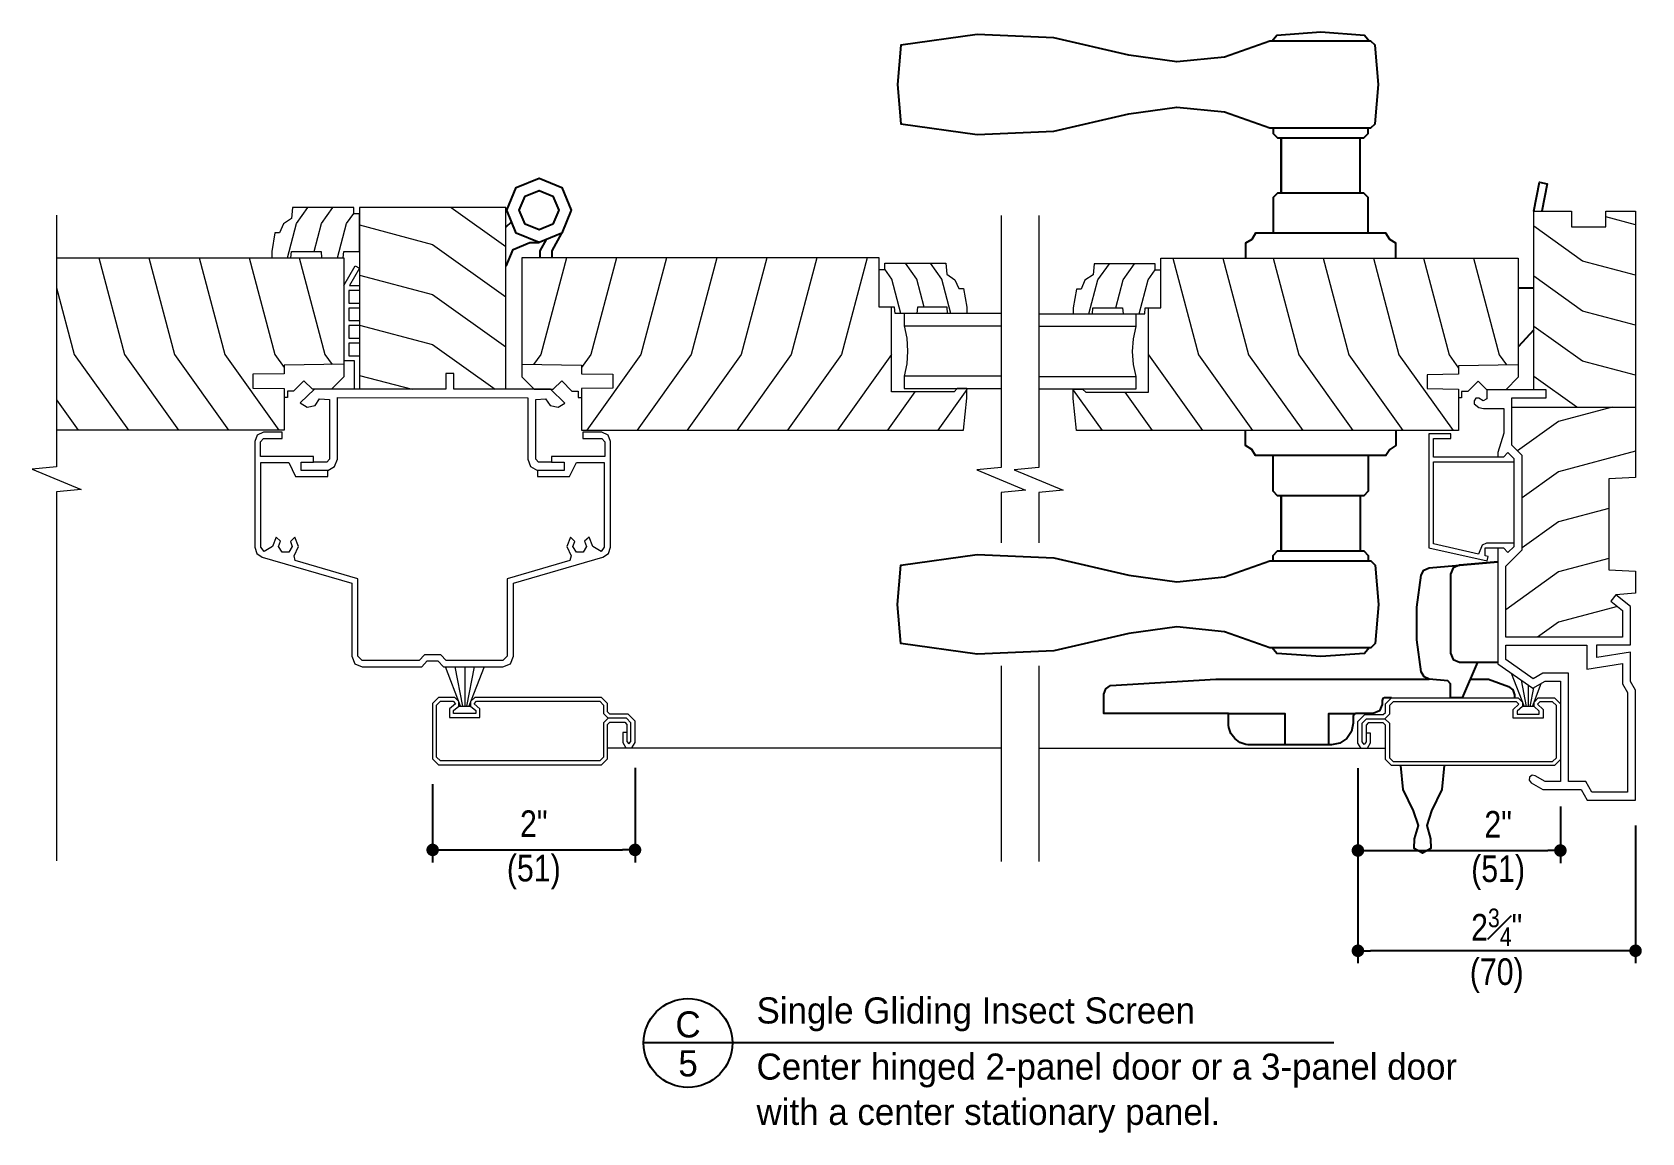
# Model space of a CAD drawing. Extents: x 0 to 323, y 0 to 44.
# Drawn here: x 149.91 to 165.97, y 19.68 to 30.65 of the extents above; entities that cross this region are included whole.
import ezdxf
from ezdxf.enums import TextEntityAlignment as Align

# ---------------------------------------------------------------- set-up
doc = ezdxf.new("R2010")
doc.units = 0
doc.header["$LTSCALE"] = 6
doc.header["$MEASUREMENT"] = 0
doc.layers.get('0').update_dxf_attribs({"linetype": 'CONTINUOUS'})
doc.layers.get('Defpoints').update_dxf_attribs({"linetype": 'CONTINUOUS'})
for name, color, linetype in [('A-ANNO-DIMS', 3, 'CONTINUOUS'), ('A-ANNO-TEXT', 4, 'CONTINUOUS'), ('A-DETL-MBND', 8, 'CONTINUOUS')]:
    doc.layers.add(name, color=color, linetype=linetype)
doc.layers.add('A-DETL-MCUT', color=6, linetype='CONTINUOUS', lineweight=20)
doc.layers.add('A-DETL-PATT', color=8, linetype='CONTINUOUS', lineweight=5)
doc.styles.add('ADF Text', font='FRABK.TTF', dxfattribs={"width": 0.85})
doc.dimstyles.new('ADF 3 inches equals 1 foot', dxfattribs={"dimtxt": 0.265625, "dimasz": 0.125, "dimexe": 0.125, "dimexo": 0.25, "dimgap": 0.03125, "dimtad": 1, "dimdec": 6, "dimzin": 3, "dimdsep": 46, "dimlunit": 4, "dimtxsty": 'ADF Text', "dimblk": 'DOT', "dimcen": 0, "dimclrd": 256, "dimclre": 256, "dimclrt": 256, "dimadec": 0, "dimazin": 0, "dimtfac": 0.7, "dimtdec": 6, "dimtix": 1, "dimtmove": 0, "dimatfit": 0, "dimldrblk": 'DOT', "dimfxl": 0, "dimfrac": 1, "dimtolj": 1, "dimtzin": 4, "dimlwd": -1, "dimlwe": -1, "dimarcsym": 0})

# ---------------------------------------------------------------- blocks, each defined once
blk = doc.blocks.new('200 Series Gliding Screen Stile')
at = {"layer": 'A-DETL-MCUT'}
blk.add_lwpolyline([(-1.939, -0.012), (-1.898, -0.012), (-1.898, -0.114), (-1.929, -0.166), (-1.989, -0.166), (-2.02, -0.114), (-2.02, 0.101), (-1.95, 0.171), (-1.769, 0.171), (-1.746, 0.193), (-1.746, 0.277), (-1.686, 0.337), (-0.42, 0.337), (-0.379, 0.296), (-0.379, 0.25), (-0.431, 0.205), (-0.431, 0.175), (-0.21, 0.175), (-0.21, 0.205), (-0.262, 0.25), (-0.262, 0.296), (-0.221, 0.337), (-0.06, 0.337), (0, 0.277), (0, -0.277), (-0.06, -0.337), (-1.686, -0.337), (-1.746, -0.277), (-1.746, 0.067), (-1.769, 0.09), (-1.917, 0.09), (-1.939, 0.067), (-1.939, -0.102), (-1.959, -0.126), (-1.979, -0.102), (-1.979, 0.084), (-1.933, 0.13), (-1.752, 0.13), (-1.706, 0.084), (-1.706, -0.26), (-1.669, -0.297), (-0.078, -0.297), (-0.04, -0.26), (-0.04, 0.26), (-0.078, 0.298), (-0.204, 0.298), (-0.228, 0.274), (-0.17, 0.223), (-0.17, 0.136), (-0.471, 0.136), (-0.471, 0.223), (-0.413, 0.274), (-0.437, 0.298), (-1.669, 0.298), (-1.706, 0.26), (-1.706, 0.176), (-1.752, 0.13)], dxfattribs=at)
blk = doc.blocks.new('400 Series Shaded Inswing Stile')
at = {"layer": 'A-DETL-MCUT', "color": 145}
for p, q in [((-3.5, 0.632), (-4.469, 0.632)), ((-4.469, 0.132), (-3.5, 0.132))]:
    blk.add_line(p, q, dxfattribs=at)
blk.add_lwpolyline([(-3.375, -0.024), (-3.375, 0.819), (-3.25, 0.819), (-3.25, 1.313), (0.313, 1.313), (0.313, 0.25), (-0.281, 0.24), (-0.281, 0.156), (-0.594, 0.151), (-0.594, 0.012), (-0.281, 0.007), (-0.281, -0.406), (-4.094, -0.406), (-4.125, -0.087), (-4.125, 0.007), (-4.031, 0.007), (-4, -0.024)], close=True, dxfattribs=at)
for points in [[(-4.008, 1.093), (-4.047, 1.005), (-4.094, 1.005), (-4.125, 0.819), (-4.125, 0.757), (-3.934, 0.757), (-3.929, 0.819), (-3.633, 0.819), (-3.628, 0.757), (-3.411, 0.757), (-3.406, 0.819), (-3.25, 0.819), (-3.25, 1.195), (-3.307, 1.195), (-3.307, 1.257), (-3.917, 1.257), (-3.927, 1.147), (-4.008, 1.093)], [(-4.469, 0.757), (-3.5, 0.757), (-3.5, 0.632), (-3.527, 0.51), (-3.536, 0.382), (-3.527, 0.254), (-3.5, 0.132), (-3.5, 0.007), (-4.469, 0.007)], [(0.313, 0.25), (0.313, 0.125), (0.19, 0), (0, 0), (-0.085, 0.086), (-0.187, -0.018), (-0.25, -0.018), (-0.25, -0.08), (-0.281, -0.08)]]:
    blk.add_lwpolyline(points, dxfattribs=at)
at = {"layer": 'A-DETL-MCUT', "color": 145, "const_width": 0.0000001}
for points in [[(-3.875, 0.632), (-3.875, 0.132)], [(-3.686, 0.132), (-3.686, 0.171), (-3.567, 0.219), (-3.567, 0.545), (-3.686, 0.593), (-3.686, 0.632)]]:
    blk.add_lwpolyline(points, dxfattribs=at)
at = {"layer": 'A-DETL-PATT', "color": 145}
for points in [[(-3.131, 1.313), (-2.875, 0.348), (-2.336, -0.406)], [(-2.631, 1.313), (-2.375, 0.348), (-1.836, -0.406)], [(-2.131, 1.313), (-1.875, 0.348), (-1.336, -0.406)], [(-1.631, 1.313), (-1.375, 0.348), (-0.836, -0.406)], [(-1.131, 1.313), (-0.875, 0.348), (-0.336, -0.406)], [(-0.631, 1.313), (-0.375, 0.348), (-0.281, 0.216)], [(-0.131, 1.313), (0.125, 0.348), (0.196, 0.248)], [(-3.968, 0.757), (-3.878, 1.098), (-3.764, 1.257)], [(-3.701, 0.819), (-3.628, 1.098), (-3.514, 1.257)], [(-3.468, 0.757), (-3.378, 1.098), (-3.307, 1.197)], [(-3.375, 0.348), (-2.836, -0.406)], [(-4.125, -0.002), (-3.836, -0.406)], [(-3.609, -0.024), (-3.336, -0.406)]]:
    blk.add_lwpolyline(points, dxfattribs=at)
blk = doc.blocks.new('400 Series Shaded Inswing Head No Fin')
at = {"layer": 'A-DETL-MCUT', "color": 145}
for points in [[(-3.359, -1.375), (-4.513, -1.375), (-4.758, -1.024), (-4.688, -0.902), (-4.688, -0.75), (-5.688, -0.75), (-5.688, -0.902), (-5.631, -1.001), (-5.626, -1.032), (-5.645, -1.057), (-5.676, -1.06), (-5.7, -1.041), (-5.768, -0.924), (-5.768, -0.543), (-5.875, -0.481), (-5.875, 0), (-4.778, 0), (-4.692, -0.05), (-4.398, -0.05), (-4.451, -0.387), (-4.324, -0.387), (-4.324, -0.05), (-3.944, -0.05), (-3.825, -0.198), (-3.888, -0.248), (-3.982, -0.13), (-4.248, -0.13), (-4.248, -1.295), (-3.54, -1.295), (-3.377, -1.131), (-2.436, -1.131), (-2.333, -1.235), (-1.862, -1.235), (-1.862, -0.891), (-1.782, -0.891), (-1.782, -1.485), (-1.872, -1.485), (-1.892, -1.519), (-1.866, -1.564), (-1.866, -1.595), (-1.893, -1.61), (-1.921, -1.61), (-1.958, -1.565), (-1.969, -1.516), (-1.969, -1.315), (-2.213, -1.315), (-2.407, -1.375), (-2.453, -1.375)], [(-1.782, -1.016), (0, -1.016), (0, -0.64), (-0.156, -0.64), (-0.156, -0.298), (0, -0.298), (0, 0), (-2.655, 0), (-2.669, -0.266), (-3.576, -0.266), (-3.59, 0), (-3.81, 0), (-3.825, -0.198)], [(-1.956, -1.235), (-1.956, 0)], [(-3.312, -1.211), (-3.312, -1.487), (-3.33, -1.53), (-3.42, -1.566), (-3.319, -2.016), (-2.5, -2.016), (-2.5, -1.211), (-2.469, -1.211), (-2.408, -1.273), (-2.453, -1.318), (-2.453, -2.016), (-2.266, -2.016), (-2.266, -1.844), (-2.219, -1.844), (-2.219, -2.063), (-3.356, -2.063), (-3.488, -1.479), (-3.445, -1.47), (-3.438, -1.5), (-3.359, -1.5), (-3.359, -1.318), (-3.405, -1.273), (-3.344, -1.211), (-2.5, -1.211)]]:
    blk.add_lwpolyline(points, dxfattribs=at)
blk.add_lwpolyline([(-5.688, -0.497), (-5.688, -0.67), (-4.608, -0.67), (-4.608, -0.924), (-4.664, -1.02), (-4.471, -1.295), (-4.328, -1.295), (-4.328, -0.487), (-4.568, -0.487), (-4.512, -0.13), (-4.713, -0.13), (-4.8, -0.08), (-5.795, -0.08), (-5.795, -0.435)], close=True, dxfattribs=at)
at = {"layer": 'A-DETL-PATT', "color": 145}
for points in [[(-2.394, 0), (-2.598, -0.768), (-2.858, -1.131)], [(-1.637, 0), (-1.497, -0.529), (-1.149, -1.016)], [(-1.137, 0), (-0.997, -0.529), (-0.649, -1.016)], [(-0.637, 0), (-0.497, -0.529), (-0.149, -1.016)], [(-0.137, 0), (-0.058, -0.298)], [(-3.942, -0.18), (-4.098, -0.768), (-4.248, -0.978)], [(-3.465, -0.266), (-3.598, -0.768), (-3.975, -1.295)], [(-2.965, -0.266), (-3.098, -0.768), (-3.358, -1.131)], [(-1.956, -0.232), (-2.098, -0.768), (-2.39, -1.177)], [(-1.956, -0.587), (-1.649, -1.016)]]:
    blk.add_lwpolyline(points, dxfattribs=at)
at = {"layer": 'A-DETL-MCUT', "xscale": -1, "rotation": 270}
blk.add_blockref('400 Series Shaded Inswing Stile', (-1.782, -1.485), dxfattribs=at)
blk = doc.blocks.new('400 Series Shaded Hinged Door Handle')
at = {"layer": 'A-DETL-MBND', "color": 145}
for p, q in [((0.355, 1.2), (0.355, 0.65)), ((1.145, 0.65), (1.145, 1.2))]:
    blk.add_line(p, q, dxfattribs=at)
for points in [[(1.235, 2.166), (1.187, 2.222), (0.75, 2.254), (0.313, 2.222), (0.265, 2.166)], [(0.275, 1.3), (0.275, 1.245), (0.32, 1.2), (1.18, 1.2), (1.225, 1.245), (1.225, 1.3)], [(0.355, 0.65), (0.355, 1.2)], [(1.145, 0.65), (1.145, 1.2)], [(1.225, 0.25), (1.225, 0.605), (1.18, 0.65), (0.32, 0.65), (0.275, 0.605), (0.275, 0.25)], [(1.5, 0), (1.5, 0.15), (1.438, 0.188), (1.4, 0.25), (0.1, 0.25), (0.062, 0.188), (0, 0.15), (0, 0)]]:
    blk.add_lwpolyline(points, dxfattribs=at)
blk.add_lwpolyline([(-2.677, 1.235), (-1.911, 1.268), (-1.163, 1.441), (-0.687, 1.508), (-0.21, 1.46), (0.243, 1.3), (1.249, 1.3), (1.294, 1.341), (1.328, 1.733), (1.294, 2.125), (1.249, 2.166), (0.243, 2.166), (-0.21, 2.006), (-0.687, 1.958), (-1.163, 2.025), (-1.911, 2.198), (-2.677, 2.231), (-3.438, 2.125), (-3.472, 1.733), (-3.438, 1.341)], close=True, dxfattribs=at)
blk = doc.blocks.new('AW Detail Tag')
at = {"layer": 'A-ANNO-TEXT'}
blk.add_line((6.886, 0), (0, 0), dxfattribs=at)
blk.add_circle((0.443, 0), 0.443, dxfattribs=at)
blk = doc.blocks.new('_DOT')
at = {"color": 0, "linetype": 'ByBlock'}
blk.add_line((-0.5, 0), (-1, 0), dxfattribs=at)
at = {"color": 0, "linetype": 'ByBlock', "const_width": 0.5}
blk.add_lwpolyline([(-0.25, 0, 1), (0.25, 0, 1)], format="xyb", close=True, dxfattribs=at)
blk = doc.blocks.new('*D234')
at = {"layer": 'A-ANNO-DIMS', "transparency": 16777216}
for p, q in [((155.928, 23.318), (155.928, 22.373)), ((153.909, 23.155), (153.909, 22.373)), ((154.034, 22.498), (155.803, 22.498))]:
    blk.add_line(p, q, dxfattribs=at)
at = {"layer": 'Defpoints', "color": 0, "transparency": 16777216}
for p in [(155.928, 23.568), (153.909, 23.405), (155.928, 22.498)]:
    blk.add_point(p, dxfattribs=at)
at = {"layer": 'A-ANNO-DIMS', "transparency": 16777216, "xscale": 0.125, "yscale": 0.125, "zscale": 0.125, "rotation": 180}
blk.add_blockref('_DOT', (153.909, 22.498), dxfattribs=at)
at = {"layer": 'A-ANNO-DIMS', "transparency": 16777216, "xscale": 0.125, "yscale": 0.125, "zscale": 0.125}
blk.add_blockref('_DOT', (155.928, 22.498), dxfattribs=at)
at = {"layer": 'A-ANNO-DIMS', "transparency": 16777216, "insert": (154.918, 22.498), "char_height": 0.26562, "attachment_point": 5, "style": 'ADF Text'}
blk.add_mtext('\\A1;2"\\P\\f [;\\fFranklin Gothic Book;(51)\\f]', dxfattribs=at)
blk = doc.blocks.new('*D235')
at = {"layer": 'A-ANNO-DIMS', "transparency": 16777216}
for p, q in [((163.14, 23.313), (163.14, 22.367)), ((165.16, 22.93), (165.16, 22.367)), ((163.265, 22.492), (165.035, 22.492))]:
    blk.add_line(p, q, dxfattribs=at)
at = {"layer": 'Defpoints', "color": 0, "transparency": 16777216}
for p in [(163.14, 23.563), (165.16, 23.18), (165.16, 22.492)]:
    blk.add_point(p, dxfattribs=at)
at = {"layer": 'A-ANNO-DIMS', "transparency": 16777216, "xscale": 0.125, "yscale": 0.125, "zscale": 0.125, "rotation": 180}
blk.add_blockref('_DOT', (163.14, 22.492), dxfattribs=at)
at = {"layer": 'A-ANNO-DIMS', "transparency": 16777216, "xscale": 0.125, "yscale": 0.125, "zscale": 0.125}
blk.add_blockref('_DOT', (165.16, 22.492), dxfattribs=at)
at = {"layer": 'A-ANNO-DIMS', "transparency": 16777216, "insert": (164.539, 22.492), "char_height": 0.26562, "attachment_point": 5, "style": 'ADF Text'}
blk.add_mtext('\\A1;2"\\P\\f [;\\fFranklin Gothic Book;(51)\\f]', dxfattribs=at)
blk = doc.blocks.new('*D236')
at = {"layer": 'A-ANNO-DIMS', "transparency": 16777216}
for p, q in [((163.14, 23.313), (163.14, 21.367)), ((165.91, 22.743), (165.91, 21.367)), ((165.785, 21.492), (163.265, 21.492))]:
    blk.add_line(p, q, dxfattribs=at)
at = {"layer": 'Defpoints', "color": 0, "transparency": 16777216}
for p in [(163.14, 23.563), (165.91, 22.993), (163.14, 21.492)]:
    blk.add_point(p, dxfattribs=at)
at = {"layer": 'A-ANNO-DIMS', "transparency": 16777216, "xscale": 0.125, "yscale": 0.125, "zscale": 0.125, "rotation": 180}
blk.add_blockref('_DOT', (163.14, 21.492), dxfattribs=at)
at = {"layer": 'A-ANNO-DIMS', "transparency": 16777216, "xscale": 0.125, "yscale": 0.125, "zscale": 0.125}
blk.add_blockref('_DOT', (165.91, 21.492), dxfattribs=at)
at = {"layer": 'A-ANNO-DIMS', "transparency": 16777216, "insert": (164.525, 21.492), "char_height": 0.26562, "attachment_point": 5, "style": 'ADF Text'}
blk.add_mtext('\\A1;2{\\H0.700000x;\\S3#4;}"\\P\\f [;\\fFranklin Gothic Book;(70)\\f]', dxfattribs=at)

msp = doc.modelspace()

# ---------------------------------------------------------------- linework, layer by layer
at = {"layer": 'A-DETL-MBND', "color": 145}
msp.add_line((154.6430505, 28.7104423), (154.6959372, 28.7632531), dxfattribs=at)
for points in [[(155.1973736, 28.6502913), (154.9700505, 28.556131), (154.7427275, 28.6502913), (154.6485672, 28.8776143), (154.7427275, 29.1049374), (154.9700505, 29.1990977), (155.1973736, 29.1049374), (155.2915339, 28.8776143)], [(155.1092798, 28.738385), (154.9700505, 28.6807143), (154.8308212, 28.738385), (154.7731505, 28.8776143), (154.8308212, 29.0168436), (154.9700505, 29.0745143), (155.1092798, 29.0168436), (155.1669505, 28.8776143)]]:
    msp.add_lwpolyline(points, close=True, dxfattribs=at)
for points in [[(164.8939226, 28.8681636), (164.9502117, 29.1560688), (165.0287252, 29.1407184), (164.9754372, 28.8681636)], [(154.9820505, 28.4045597), (154.9820505, 28.4713643), (155.0450562, 28.5871994)], [(155.1000505, 28.4045597), (155.1000505, 28.4713643), (155.1973736, 28.6502913)], [(154.6430505, 28.320131), (154.7121733, 28.4870082), (154.8790505, 28.556131), (154.9700505, 28.556131)], [(164.8939226, 28.1012675), (164.7379226, 28.1012675)], [(164.8939226, 27.6842564), (164.7379226, 27.5147675)]]:
    msp.add_lwpolyline(points, dxfattribs=at)
at = {"layer": 'A-DETL-MBND'}
for points in [[(164.3329226, 24.371177), (164.1797985, 24.014177), (164.0629958, 24.014177), (164.0629626, 24.155627), (164.0355726, 24.185507), (163.852474, 24.2014869), (163.8002418, 24.2241152), (163.7720342, 24.2735579), (163.729453, 24.5945658), (163.728722, 24.9183847), (163.7698535, 25.2395815), (163.7979738, 25.2892741), (163.8503327, 25.3120479), (164.5349226, 25.3720949), (164.1528472, 25.3385821), (164.0892237, 25.3122347), (164.0628526, 25.2485947), (164.0629626, 24.4611266), (164.0893337, 24.3974866), (164.1529826, 24.371137), (164.5349226, 24.3712219)], [(164.2601393, 24.2014869), (164.4442697, 24.2014869), (164.6437316, 24.1261536), (164.6849716, 24.0945425), (164.7019326, 24.045427), (164.7019326, 24.014177)], [(161.8479326, 23.858177), (162.4109326, 23.858177), (162.4109326, 23.545177)], [(162.8489326, 23.545177), (162.8489326, 23.858177), (163.1179226, 23.858177)], [(164.002102, 23.339177), (163.9778273, 23.1015601), (163.873719, 22.8865892), (163.8263723, 22.7401937), (163.8644088, 22.6076361), (163.8669265, 22.5124911), (163.7849226, 22.464177), (163.7029186, 22.5124911), (163.7054363, 22.6076361), (163.7434729, 22.7401937), (163.6961261, 22.8865892), (163.5920179, 23.1015601), (163.5677432, 23.339177)]]:
    msp.add_lwpolyline(points, dxfattribs=at)
msp.add_lwpolyline([(163.4737353, 24.014177), (163.4059326, 24.014177), (163.3882549, 24.0068547), (163.3809326, 23.989177), (163.3809326, 23.948177), (163.3545722, 23.8845374), (163.2909326, 23.858177), (163.1179226, 23.858177), (163.1002449, 23.8508547), (163.0929226, 23.833177), (163.0929226, 23.763177), (163.0763283, 23.679752), (163.0290718, 23.6090277), (162.9583475, 23.5617713), (162.8749226, 23.545177), (162.0659326, 23.545177, -0.4142135624), (161.8479326, 23.763177), (161.8479326, 23.858177), (160.6051193, 23.858177), (160.6051193, 24.0513227), (160.6237176, 24.1061114), (160.671826, 24.1382561), (161.7232621, 24.2014869), (163.852474, 24.2014869)], format="xyb", dxfattribs=at)
at = {"layer": 'A-DETL-MCUT'}
for p, q in [((154.1705605, 23.9325101), (154.2878476, 23.9325101)), ((164.8979226, 23.927114), (164.7806355, 23.927114)), ((155.6549924, 23.5155731), (159.5809865, 23.5155731))]:
    msp.add_line(p, q, dxfattribs=at)
at = {"layer": 'A-DETL-MCUT', "color": 145}
for points in [[(150.1575745, 28.8293178), (150.1575745, 26.3172764), (149.9136274, 26.2953006), (150.4015216, 26.0915108), (150.1575745, 26.069535), (150.1575745, 22.3879777)], [(152.4200448, 28.7410038), (152.3806018, 28.6525597), (152.3340571, 28.6525597), (152.3030571, 28.4665597), (152.3030571, 28.4045597), (152.4936328, 28.4045597), (152.4990571, 28.4665597), (152.7950571, 28.4665597), (152.8004814, 28.4045597), (153.0166328, 28.4045597), (153.0220571, 28.4665597), (153.1780571, 28.4665597), (153.1780571, 28.8425597), (153.1210571, 28.8425597), (153.1210571, 28.9045597), (152.5106809, 28.9045597), (152.5010186, 28.7941202), (152.4200448, 28.7410038)], [(154.6390639, 27.0915597), (154.6390639, 28.9045597), (153.1780571, 28.9045597), (153.1780571, 27.0915597)], [(159.5809866, 28.8239217), (159.5809866, 26.3118803), (159.3370395, 26.2899045), (159.8249337, 26.0861147), (159.5809866, 26.0641389), (159.5809866, 25.5599478)], [(159.9559865, 28.8239217), (159.9559865, 26.3118803), (159.7120394, 26.2899045), (160.1999336, 26.0861147), (159.9559865, 26.0641389), (159.9559865, 25.5599478)], [(159.9559865, 28.8239217), (159.9559865, 26.3118803), (159.7120394, 26.2899045), (160.1999336, 26.0861147), (159.9559865, 26.0641389), (159.9559865, 25.5599478)], [(150.1575745, 28.4045597), (153.0220571, 28.4045597), (153.0220571, 27.3415597), (152.4280571, 27.3311914), (152.4280571, 27.2475597), (152.1150571, 27.2420963), (152.1150571, 27.1040232), (152.4280571, 27.0985597), (152.4280571, 26.6855597), (150.1575745, 26.6855597)], [(153.0220571, 28.1283218), (153.13475, 28.3236161), (153.1780571, 28.2986262), (153.0788013, 28.1266181), (153.1780571, 28.1266181), (153.1780571, 28.0766181), (153.071074, 28.0766181), (153.071074, 27.9516181), (153.1780571, 27.9516181), (153.1780571, 27.9016181), (153.071074, 27.9016181), (153.071074, 27.7766181), (153.1780571, 27.7766181), (153.1780571, 27.7266181), (153.071074, 27.7266181), (153.071074, 27.6016181), (153.1780571, 27.6016181), (153.1780571, 27.5516181), (153.071074, 27.5516181), (153.071074, 27.4266181), (153.1780571, 27.4266181), (153.1780571, 27.0915597), (153.1280571, 27.0915597), (153.1280571, 27.3766181), (153.0220571, 27.3766181)], [(153.0220571, 27.3415597), (153.0220571, 27.2165597), (152.8993059, 27.0915597), (152.7090571, 27.0915597), (152.6241138, 27.1775235), (152.5218071, 27.0739877), (152.4593071, 27.0739877), (152.4593071, 27.0114877), (152.4280571, 27.0114877)], [(152.8616142, 26.2834084), (152.9305792, 26.3227275), (152.9602461, 26.3963619), (152.9602461, 27.0083391), (154.856875, 27.0061346), (154.856875, 26.3963619), (154.8865419, 26.3227275), (154.9555068, 26.2834084)], [(159.5809866, 24.3343795), (159.5809866, 22.3825816)], [(159.9559865, 24.3343795), (159.9559865, 22.3825816)], [(159.9559865, 24.3343795), (159.9559865, 22.3825816)]]:
    msp.add_lwpolyline(points, dxfattribs=at)
at = {"layer": 'A-DETL-MCUT', "color": 145, "linetype": 'Continuous'}
msp.add_lwpolyline([(155.0955068, 26.3653619), (154.9641831, 26.3653619), (154.9368813, 26.3966279), (154.9368813, 26.9890988), (155.0355899, 26.997221), (155.081819, 26.9316928), (155.1602442, 26.9149425), (155.2277952, 26.9550278), (155.0863124, 27.0915597), (154.1192493, 27.0915597), (154.1192493, 27.2486591), (154.0392493, 27.2486591), (154.0392493, 27.0915597), (152.7285242, 27.0915597), (152.5879113, 26.9558673), (152.6568768, 26.9149425), (152.7353021, 26.9316928), (152.7815312, 26.997221), (152.8800074, 26.989118), (152.8800074, 26.3963619), (152.852938, 26.3653619), (152.7216142, 26.3653619)], dxfattribs=at)
msp.add_lwpolyline([(153.8280751, 24.444976), (153.7733319, 24.3871848), (153.2073403, 24.3871848), (153.1636976, 24.4313719), (153.1636976, 25.203082), (152.5384534, 25.3836574), (152.5275236, 25.4315865), (152.5707496, 25.523707), (152.5340065, 25.6185997), (152.4895474, 25.5753864), (152.5082384, 25.523707), (152.4730375, 25.4687356), (152.4077615, 25.4687356), (152.3725607, 25.523707), (152.3920121, 25.576169), (152.3467925, 25.6185997), (152.3100495, 25.523707), (152.2280081, 25.4733164), (152.195872, 25.5165296), (152.195872, 26.3629074), (152.4729427, 26.3629074), (152.54187, 26.2214013), (152.8616142, 26.2214013), (152.8616142, 26.2834084), (152.5959142, 26.2834084), (152.5959142, 26.3653619), (152.7216142, 26.3653619), (152.7216142, 26.4229), (152.1906011, 26.4229), (152.1906011, 26.5687052), (152.2200605, 26.6004533), (152.4086142, 26.6004533), (152.4086142, 26.6627049), (152.2200605, 26.6627049), (152.1577142, 26.6355612), (152.1353022, 26.5713619), (152.1353022, 25.5165332), (152.1544249, 25.4534697), (152.2093167, 25.4170066), (153.1019708, 25.159203), (153.1019708, 24.4313719), (153.1313848, 24.3553258), (153.2070605, 24.3249715), (153.800094, 24.3249715), (153.8553434, 24.3832971), (153.9617776, 24.3832971), (154.017027, 24.3249715), (154.6100605, 24.3249715), (154.6857363, 24.3553258), (154.7151502, 24.4313719), (154.7151502, 25.159203), (155.6078044, 25.4170066), (155.6626962, 25.4534697), (155.6818188, 25.5165332), (155.6818188, 26.5713619), (155.6594068, 26.6355612), (155.5970605, 26.6627049), (155.4085068, 26.6627049), (155.4085068, 26.6004533), (155.5970605, 26.6004533), (155.62652, 26.5687052), (155.62652, 26.4229), (155.0955068, 26.4229), (155.0955068, 26.3653619), (155.2212069, 26.3653619), (155.2212069, 26.2834084), (154.9555068, 26.2834084), (154.9555068, 26.2214013), (155.275251, 26.2214013), (155.3441783, 26.3629074), (155.621249, 26.3629074), (155.621249, 25.5165296), (155.5891129, 25.4733164), (155.5070716, 25.523707), (155.4703285, 25.6185997), (155.4251089, 25.576169), (155.4445603, 25.523707), (155.4093595, 25.4687356), (155.3440835, 25.4687356), (155.3088827, 25.523707), (155.3275736, 25.5753864), (155.2831145, 25.6185997), (155.2463714, 25.523707), (155.2895974, 25.4315865), (155.2786677, 25.3836574), (154.6534235, 25.203082), (154.6534235, 24.4313719), (154.6096272, 24.3870294), (154.0439364, 24.3870294), (153.9890459, 24.444976)], close=True, dxfattribs=at)
at = {"layer": 'A-DETL-MCUT'}
for points in [[(154.1882531, 23.9325101), (154.0370365, 24.3249715)], [(154.2101521, 23.9325101), (154.134548, 24.3249715)], [(154.2292041, 24.3249715), (154.2292041, 23.9325101)], [(154.3238401, 24.3249715), (154.248236, 23.9325101)], [(154.4213641, 24.3249715), (154.270156, 23.9325101)], [(164.6696117, 24.2611956), (164.7983271, 23.927114)], [(164.7693418, 24.1913638), (164.8202471, 23.927114)], [(164.839279, 24.1423932), (164.839279, 23.927114)], [(164.858331, 23.927114), (164.8944795, 24.1147613)], [(164.88023, 23.927114), (164.9691395, 24.1578663)], [(163.4134907, 23.510177), (159.9559865, 23.510177)]]:
    msp.add_lwpolyline(points, dxfattribs=at)
at = {"layer": 'A-DETL-PATT', "color": 145}
for points in [[(152.4601533, 28.4045597), (152.5505258, 28.7455066), (152.664314, 28.9045597)], [(152.7265872, 28.4665597), (152.8005258, 28.7455066), (152.914314, 28.9045597)], [(152.9601533, 28.4045597), (153.0505258, 28.7455066), (153.1210571, 28.8440952)], [(154.0940852, 28.9045597), (154.6390639, 28.5146767)], [(153.1780571, 28.7309155), (153.9085605, 28.5372859), (154.6390639, 28.0146767)], [(150.5782377, 28.4045597), (150.8340571, 27.4394339), (151.373386, 26.6855597)], [(151.0782377, 28.4045597), (151.3340571, 27.4394339), (151.873386, 26.6855597)], [(151.5782377, 28.4045597), (151.8340571, 27.4394339), (152.373386, 26.6855597)], [(152.0782377, 28.4045597), (152.3340571, 27.4394339), (152.4280571, 27.3080407)], [(152.5782377, 28.4045597), (152.8340571, 27.4394339), (152.9055265, 27.3395339)], [(150.1575745, 28.1052469), (150.3340571, 27.4394339), (150.873386, 26.6855597)], [(153.1780571, 28.2309155), (153.9085605, 28.0372859), (154.6390639, 27.5146767)], [(153.1780571, 27.7309155), (153.9085605, 27.5372859), (154.5315968, 27.0915597)], [(153.1780571, 27.2309155), (153.7038026, 27.0915597)], [(150.1575745, 26.9872211), (150.373386, 26.6855597)]]:
    msp.add_lwpolyline(points, dxfattribs=at)

# ---------------------------------------------------------------- block references
at = {"layer": 'A-ANNO-TEXT'}
msp.add_blockref('AW Detail Tag', (156.0132109, 20.5722771), dxfattribs=at)
at = {"layer": 'A-DETL-MCUT'}
for name, p in [('400 Series Shaded Hinged Door Handle', (162.0189225, 28.3991636)), ('200 Series Gliding Screen Stile', (165.1599226, 23.676677))]:
    msp.add_blockref(name, p, dxfattribs=at)
at = {"layer": 'A-DETL-MCUT', "xscale": -1}
for name, p, rotation in [('400 Series Shaded Inswing Head No Fin', (165.9099226, 28.8681636), 270), ('400 Series Shaded Hinged Door Handle', (162.0189225, 26.6801636), 180)]:
    msp.add_blockref(name, p, dxfattribs=dict(at, rotation=rotation))
for name, p in [('400 Series Shaded Inswing Stile', (155.1120505, 27.0915597)), ('200 Series Gliding Screen Stile', (153.9085605, 23.6820731))]:
    msp.add_blockref(name, p, dxfattribs=at)

# ---------------------------------------------------------------- texts
at = {"layer": 'A-ANNO-TEXT', "style": 'ADF Text'}
msp.add_text('C', height=0.2604167, dxfattribs=at).set_placement((156.4571293, 20.5492115), align=Align.BOTTOM_CENTER)
msp.add_text('5', height=0.2604167, dxfattribs=at).set_placement((156.4571293, 20.4993921), align=Align.TOP_CENTER)
at = {"layer": 'A-ANNO-TEXT', "char_height": 0.260416667, "line_spacing_factor": 1.04, "style": 'ADF Text'}
for s, insert, width, attachment_point in [('\\A1;{\\W1;Single Gliding Insect Screen}', (157.1403779, 20.6881871), 5.086071361, 7), ('\\A1;{\\W1;Center hinged 2-panel door or a 3-panel door with a center stationary panel.}', (157.1403713, 20.4671623), 7.500517801, 1)]:
    msp.add_mtext(s, dxfattribs=dict(at, insert=insert, width=width, attachment_point=attachment_point))

# ---------------------------------------------------------------- dimensions: what is measured, and where the dimension line sits
at = {"layer": 'A-ANNO-DIMS'}
for base, p1, p2, picture, middle in [((155.9282943, 22.497638), (153.9085605, 23.4048177), (155.9282943, 23.5681701), '*D234', (154.9184274, 22.497638)), ((165.1599226, 22.4922419), (163.1401888, 23.562774), (165.1599226, 23.1801636), '*D235', (164.538752, 22.4922419))]:
    dim = msp.add_linear_dim(base=base, p1=p1, p2=p2, dimstyle='ADF 3 inches equals 1 foot', override={"dimdec": 4, "dimpost": '\\X\\f'}, dxfattribs=at)
    dim.commit()
    dim.dimension.update_dxf_attribs({"geometry": picture, "text_midpoint": middle, "dimtype": 160})
dim = msp.add_linear_dim(base=(163.1401888, 21.4922419), p1=(165.9099226, 22.9931636), p2=(163.1401888, 23.562774), angle=180, dimstyle='ADF 3 inches equals 1 foot', override={"dimdec": 4, "dimpost": '\\X\\f'}, dxfattribs=at)
dim.commit()
dim.dimension.update_dxf_attribs({"geometry": '*D236', "text_midpoint": (164.5250557, 21.4922419), "dimtype": 160})

doc.saveas('drawing.dxf')
